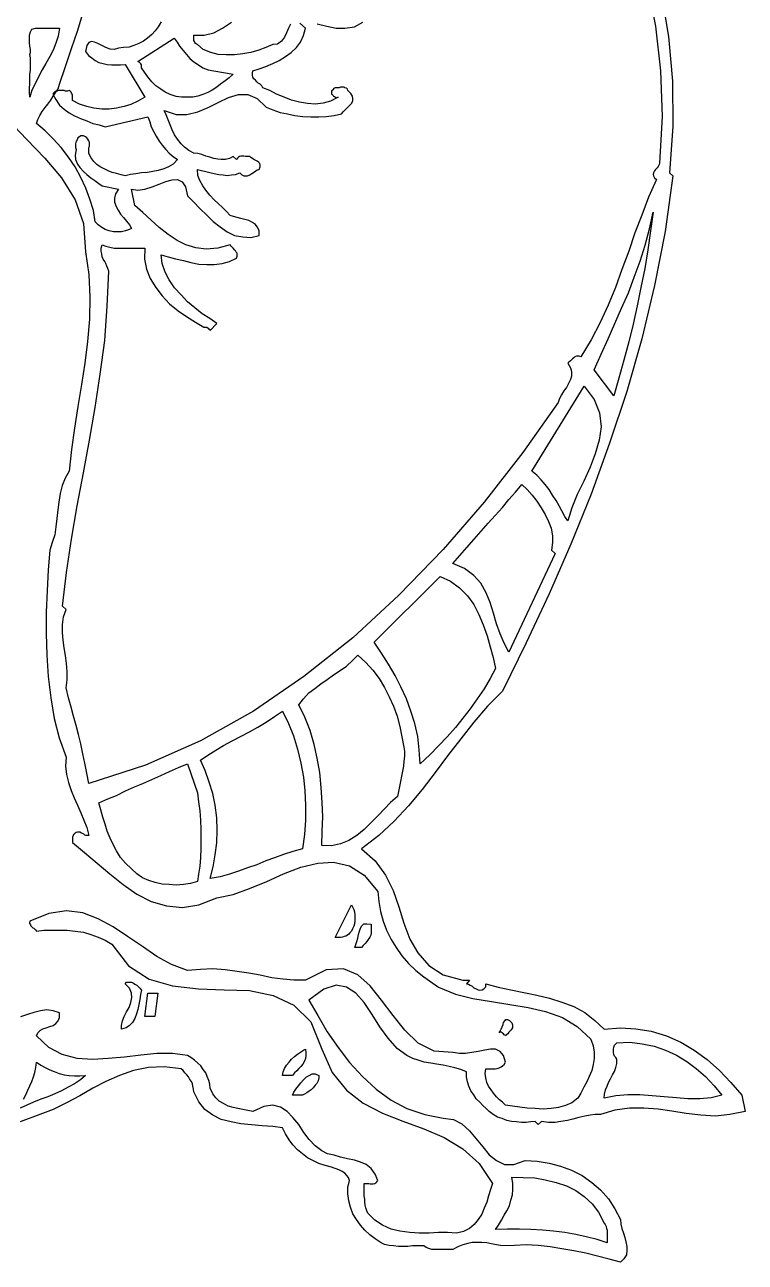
# Model space of a CAD drawing. Extents: x 0.04 to 7.38, y 0.04 to 9.36.
# Drawn here: x 5.929 to 7.384, y 0.139 to 2.636 of the extents above; entities that cross this region are included whole.
import ezdxf

# ---------------------------------------------------------------- set-up
doc = ezdxf.new("R2010")
doc.units = 0
doc.layers.add('1', color=7, linetype='Continuous')

msp = doc.modelspace()

# ---------------------------------------------------------------- linework, layer by layer
for points in [[(7.214, 2.701), (7.229, 2.612), (7.237, 2.522), (7.238, 2.431), (7.231, 2.337), (7.238, 2.331), (7.222, 2.219), (7.201, 2.11), (7.175, 2.002), (7.145, 1.896), (7.11, 1.792), (7.073, 1.689), (7.032, 1.588), (6.988, 1.488), (6.942, 1.389), (6.894, 1.291), (6.864, 1.261), (6.836, 1.229), (6.81, 1.195), (6.783, 1.161), (6.758, 1.127), (6.732, 1.093), (6.704, 1.06), (6.675, 1.029), (6.644, 1), (6.609, 0.973), (6.637, 0.949), (6.658, 0.92), (6.673, 0.889), (6.685, 0.856), (6.695, 0.823), (6.707, 0.791), (6.723, 0.763), (6.745, 0.738), (6.774, 0.719), (6.814, 0.708), (6.827, 0.708), (6.821, 0.701), (6.825, 0.7), (6.829, 0.698), (6.833, 0.696), (6.836, 0.693), (6.841, 0.691), (6.845, 0.689), (6.848, 0.688), (6.853, 0.689), (6.856, 0.691), (6.86, 0.695), (6.86, 0.701), (6.885, 0.694), (6.911, 0.689), (6.937, 0.683), (6.963, 0.678), (6.989, 0.672), (7.014, 0.664), (7.038, 0.655), (7.06, 0.643), (7.08, 0.627), (7.099, 0.609), (7.132, 0.612), (7.163, 0.61), (7.194, 0.605), (7.225, 0.596), (7.254, 0.583), (7.281, 0.567), (7.307, 0.548), (7.332, 0.526), (7.355, 0.502), (7.377, 0.476), (7.384, 0.443), (7.353, 0.437), (7.324, 0.434), (7.294, 0.436), (7.265, 0.439), (7.236, 0.444), (7.208, 0.448), (7.179, 0.45), (7.15, 0.45), (7.121, 0.446), (7.092, 0.437), (7.081, 0.437), (7.071, 0.436), (7.06, 0.434), (7.048, 0.431), (7.036, 0.428), (7.025, 0.425), (7.012, 0.423), (7, 0.421), (6.987, 0.421), (6.973, 0.423), (6.966, 0.417), (6.96, 0.423), (6.951, 0.422), (6.942, 0.421), (6.932, 0.421), (6.922, 0.422), (6.912, 0.423), (6.903, 0.425), (6.893, 0.429), (6.884, 0.432), (6.875, 0.437), (6.867, 0.443), (6.861, 0.449), (6.854, 0.455), (6.848, 0.462), (6.841, 0.469), (6.836, 0.477), (6.83, 0.485), (6.826, 0.494), (6.823, 0.503), (6.821, 0.513), (6.821, 0.523), (6.81, 0.528), (6.798, 0.531), (6.786, 0.534), (6.774, 0.537), (6.761, 0.539), (6.749, 0.541), (6.736, 0.543), (6.724, 0.547), (6.713, 0.55), (6.701, 0.556), (6.681, 0.57), (6.663, 0.591), (6.646, 0.614), (6.631, 0.639), (6.615, 0.663), (6.598, 0.682), (6.579, 0.694), (6.558, 0.698), (6.533, 0.69), (6.503, 0.668), (6.521, 0.637), (6.54, 0.604), (6.562, 0.572), (6.585, 0.542), (6.611, 0.514), (6.639, 0.488), (6.669, 0.466), (6.701, 0.449), (6.737, 0.437), (6.774, 0.43), (6.795, 0.427), (6.812, 0.418), (6.827, 0.404), (6.841, 0.388), (6.854, 0.372), (6.867, 0.356), (6.882, 0.344), (6.898, 0.336), (6.917, 0.336), (6.94, 0.344), (6.964, 0.343), (6.988, 0.339), (7.011, 0.333), (7.033, 0.325), (7.055, 0.314), (7.074, 0.3), (7.092, 0.285), (7.108, 0.267), (7.121, 0.247), (7.132, 0.225), (7.133, 0.216), (7.135, 0.207), (7.138, 0.198), (7.141, 0.189), (7.143, 0.18), (7.145, 0.171), (7.145, 0.163), (7.144, 0.154), (7.139, 0.146), (7.132, 0.139), (7.109, 0.145), (7.086, 0.151), (7.062, 0.157), (7.038, 0.162), (7.014, 0.166), (6.99, 0.17), (6.966, 0.173), (6.942, 0.174), (6.918, 0.173), (6.894, 0.172), (6.882, 0.174), (6.872, 0.176), (6.862, 0.178), (6.852, 0.179), (6.843, 0.179), (6.833, 0.179), (6.824, 0.177), (6.814, 0.174), (6.804, 0.17), (6.794, 0.165), (6.788, 0.165), (6.782, 0.165), (6.776, 0.165), (6.769, 0.165), (6.763, 0.165), (6.757, 0.165), (6.751, 0.165), (6.745, 0.167), (6.74, 0.169), (6.735, 0.172), (6.728, 0.172), (6.72, 0.172), (6.712, 0.172), (6.703, 0.171), (6.693, 0.171), (6.684, 0.171), (6.674, 0.172), (6.665, 0.173), (6.656, 0.175), (6.649, 0.178), (6.637, 0.186), (6.626, 0.194), (6.616, 0.204), (6.607, 0.214), (6.599, 0.225), (6.592, 0.237), (6.587, 0.25), (6.584, 0.263), (6.582, 0.277), (6.582, 0.291), (6.584, 0.298), (6.585, 0.304), (6.583, 0.31), (6.58, 0.314), (6.576, 0.319), (6.57, 0.322), (6.565, 0.325), (6.56, 0.327), (6.554, 0.329), (6.549, 0.331), (6.536, 0.334), (6.523, 0.338), (6.511, 0.344), (6.5, 0.35), (6.49, 0.358), (6.48, 0.366), (6.471, 0.376), (6.463, 0.386), (6.456, 0.398), (6.45, 0.41), (6.43, 0.413), (6.409, 0.414), (6.387, 0.416), (6.366, 0.418), (6.346, 0.422), (6.326, 0.427), (6.309, 0.436), (6.293, 0.447), (6.281, 0.463), (6.271, 0.483), (6.27, 0.488), (6.269, 0.494), (6.268, 0.499), (6.266, 0.504), (6.263, 0.508), (6.26, 0.513), (6.257, 0.517), (6.253, 0.521), (6.249, 0.526), (6.245, 0.529), (6.211, 0.533), (6.179, 0.532), (6.149, 0.526), (6.121, 0.516), (6.093, 0.504), (6.067, 0.49), (6.041, 0.475), (6.014, 0.461), (5.987, 0.447), (5.96, 0.437), (5.92, 0.422)], [(6.589, 0.807), (6.586, 0.804), (6.584, 0.801), (6.581, 0.799), (6.578, 0.797), (6.574, 0.796), (6.571, 0.795), (6.567, 0.794), (6.564, 0.794), (6.56, 0.794), (6.556, 0.794), (6.589, 0.86), (6.591, 0.856), (6.594, 0.851), (6.595, 0.846), (6.596, 0.84), (6.596, 0.834), (6.596, 0.828), (6.595, 0.822), (6.594, 0.817), (6.591, 0.812), (6.589, 0.807)], [(6.629, 0.821), (6.629, 0.815), (6.629, 0.81), (6.629, 0.804), (6.628, 0.799), (6.626, 0.795), (6.623, 0.79), (6.62, 0.786), (6.617, 0.782), (6.613, 0.778), (6.609, 0.774), (6.596, 0.774), (6.598, 0.78), (6.6, 0.786), (6.602, 0.793), (6.603, 0.8), (6.605, 0.807), (6.607, 0.813), (6.61, 0.818), (6.614, 0.822), (6.62, 0.822), (6.629, 0.821)], [(6.165, 0.688), (6.163, 0.679), (6.162, 0.669), (6.16, 0.659), (6.158, 0.649), (6.155, 0.64), (6.152, 0.631), (6.147, 0.623), (6.141, 0.617), (6.134, 0.612), (6.125, 0.609), (6.125, 0.617), (6.127, 0.626), (6.13, 0.635), (6.135, 0.644), (6.14, 0.653), (6.144, 0.663), (6.146, 0.673), (6.145, 0.682), (6.141, 0.692), (6.132, 0.701), (6.135, 0.704), (6.138, 0.704), (6.141, 0.704), (6.145, 0.704), (6.149, 0.702), (6.152, 0.7), (6.156, 0.698), (6.159, 0.695), (6.162, 0.692), (6.165, 0.688)], [(6.192, 0.635), (6.172, 0.635), (6.178, 0.682), (6.198, 0.682), (6.192, 0.635)], [(6.913, 0.622), (6.914, 0.618), (6.914, 0.615), (6.914, 0.612), (6.913, 0.61), (6.911, 0.607), (6.909, 0.605), (6.907, 0.603), (6.905, 0.6), (6.902, 0.598), (6.9, 0.596), (6.899, 0.597), (6.897, 0.598), (6.896, 0.6), (6.894, 0.601), (6.893, 0.602), (6.891, 0.603), (6.889, 0.603), (6.887, 0.602), (6.889, 0.605), (6.891, 0.609), (6.893, 0.614), (6.895, 0.619), (6.896, 0.623), (6.899, 0.627), (6.901, 0.629), (6.904, 0.629), (6.908, 0.627), (6.913, 0.622)], [(6.496, 0.569), (6.497, 0.562), (6.497, 0.556), (6.496, 0.55), (6.494, 0.545), (6.491, 0.539), (6.487, 0.534), (6.483, 0.53), (6.479, 0.525), (6.474, 0.521), (6.47, 0.516), (6.45, 0.516), (6.451, 0.523), (6.454, 0.53), (6.458, 0.537), (6.463, 0.543), (6.468, 0.549), (6.474, 0.554), (6.48, 0.559), (6.486, 0.563), (6.492, 0.567), (6.496, 0.569)], [(6.523, 0.516), (6.523, 0.511), (6.522, 0.505), (6.519, 0.5), (6.516, 0.496), (6.512, 0.491), (6.508, 0.487), (6.504, 0.484), (6.499, 0.481), (6.494, 0.478), (6.49, 0.476), (6.47, 0.476), (6.473, 0.482), (6.477, 0.488), (6.482, 0.495), (6.487, 0.501), (6.492, 0.507), (6.498, 0.513), (6.504, 0.516), (6.51, 0.519), (6.516, 0.519), (6.523, 0.516)]]:
    msp.add_lwpolyline(points)
at = {"layer": '1'}
for points in [[(7.185, 2.72), (7.203, 2.633), (7.213, 2.543), (7.216, 2.451), (7.211, 2.357), (7.21, 2.354), (7.208, 2.35), (7.206, 2.347), (7.203, 2.344), (7.201, 2.341), (7.199, 2.337), (7.198, 2.334), (7.199, 2.331), (7.201, 2.327), (7.205, 2.324), (7.189, 2.288), (7.175, 2.252), (7.161, 2.216), (7.149, 2.179), (7.135, 2.142), (7.122, 2.106), (7.107, 2.07), (7.091, 2.035), (7.073, 2), (7.052, 1.966), (7.049, 1.967), (7.046, 1.967), (7.043, 1.967), (7.04, 1.966), (7.038, 1.964), (7.035, 1.962), (7.033, 1.96), (7.031, 1.958), (7.028, 1.955), (7.026, 1.953), (7.031, 1.944), (7.033, 1.936), (7.033, 1.927), (7.031, 1.92), (7.027, 1.912), (7.023, 1.904), (7.018, 1.897), (7.013, 1.889), (7.009, 1.882), (7.006, 1.874), (6.935, 1.773), (6.857, 1.673), (6.774, 1.577), (6.685, 1.485), (6.592, 1.399), (6.493, 1.321), (6.391, 1.251), (6.284, 1.191), (6.173, 1.142), (6.059, 1.105), (6.055, 1.126), (6.051, 1.146), (6.047, 1.165), (6.043, 1.185), (6.038, 1.204), (6.033, 1.222), (6.028, 1.241), (6.023, 1.259), (6.018, 1.278), (6.013, 1.298), (6.015, 1.314), (6.015, 1.331), (6.014, 1.347), (6.012, 1.363), (6.009, 1.379), (6.007, 1.394), (6.006, 1.41), (6.006, 1.425), (6.008, 1.441), (6.013, 1.456), (6.006, 1.463), (6.014, 1.531), (6.024, 1.598), (6.035, 1.665), (6.048, 1.732), (6.06, 1.798), (6.072, 1.864), (6.082, 1.931), (6.091, 1.999), (6.096, 2.068), (6.099, 2.139), (6.097, 2.144), (6.095, 2.149), (6.093, 2.154), (6.091, 2.158), (6.088, 2.163), (6.086, 2.168), (6.085, 2.174), (6.084, 2.179), (6.084, 2.185), (6.086, 2.192), (6.093, 2.189), (6.101, 2.187), (6.11, 2.185), (6.118, 2.185), (6.127, 2.185), (6.136, 2.185), (6.145, 2.185), (6.154, 2.185), (6.163, 2.185), (6.172, 2.185), (6.171, 2.163), (6.175, 2.143), (6.183, 2.124), (6.194, 2.106), (6.207, 2.089), (6.222, 2.073), (6.239, 2.059), (6.256, 2.047), (6.274, 2.036), (6.291, 2.026), (6.293, 2.026), (6.295, 2.026), (6.297, 2.026), (6.298, 2.025), (6.3, 2.024), (6.301, 2.022), (6.303, 2.021), (6.304, 2.019), (6.317, 2.033), (6.303, 2.043), (6.288, 2.053), (6.273, 2.065), (6.258, 2.077), (6.245, 2.091), (6.232, 2.105), (6.221, 2.121), (6.213, 2.137), (6.207, 2.154), (6.205, 2.172), (6.219, 2.168), (6.234, 2.164), (6.25, 2.16), (6.265, 2.156), (6.281, 2.153), (6.297, 2.152), (6.312, 2.152), (6.328, 2.154), (6.343, 2.158), (6.357, 2.165), (6.358, 2.169), (6.358, 2.172), (6.358, 2.175), (6.356, 2.177), (6.355, 2.18), (6.353, 2.182), (6.35, 2.185), (6.348, 2.187), (6.346, 2.189), (6.344, 2.192), (6.319, 2.185), (6.296, 2.183), (6.275, 2.186), (6.255, 2.192), (6.237, 2.201), (6.219, 2.213), (6.201, 2.227), (6.185, 2.242), (6.168, 2.257), (6.152, 2.271), (6.145, 2.304), (6.158, 2.302), (6.172, 2.304), (6.187, 2.309), (6.201, 2.314), (6.214, 2.32), (6.227, 2.323), (6.238, 2.324), (6.247, 2.319), (6.254, 2.309), (6.258, 2.291), (6.271, 2.278), (6.283, 2.265), (6.297, 2.252), (6.31, 2.239), (6.324, 2.228), (6.338, 2.218), (6.353, 2.211), (6.37, 2.208), (6.386, 2.207), (6.403, 2.211), (6.403, 2.221), (6.399, 2.228), (6.395, 2.233), (6.389, 2.237), (6.382, 2.241), (6.374, 2.243), (6.366, 2.245), (6.358, 2.247), (6.351, 2.249), (6.344, 2.251), (6.337, 2.259), (6.329, 2.267), (6.32, 2.275), (6.312, 2.283), (6.303, 2.292), (6.295, 2.302), (6.289, 2.311), (6.283, 2.322), (6.279, 2.332), (6.278, 2.344), (6.286, 2.342), (6.295, 2.34), (6.303, 2.338), (6.312, 2.336), (6.321, 2.334), (6.33, 2.333), (6.338, 2.332), (6.347, 2.333), (6.355, 2.334), (6.364, 2.337), (6.368, 2.333), (6.372, 2.331), (6.376, 2.331), (6.379, 2.331), (6.384, 2.333), (6.388, 2.336), (6.391, 2.338), (6.396, 2.341), (6.399, 2.343), (6.403, 2.344), (6.405, 2.349), (6.405, 2.353), (6.404, 2.356), (6.402, 2.358), (6.399, 2.361), (6.396, 2.362), (6.392, 2.364), (6.389, 2.366), (6.386, 2.368), (6.384, 2.37), (6.381, 2.37), (6.378, 2.37), (6.375, 2.37), (6.372, 2.371), (6.369, 2.371), (6.366, 2.371), (6.363, 2.37), (6.361, 2.369), (6.359, 2.367), (6.357, 2.364), (6.35, 2.37), (6.343, 2.366), (6.335, 2.364), (6.326, 2.364), (6.319, 2.365), (6.311, 2.366), (6.303, 2.369), (6.295, 2.371), (6.287, 2.374), (6.279, 2.376), (6.271, 2.377), (6.261, 2.382), (6.252, 2.389), (6.245, 2.396), (6.238, 2.405), (6.232, 2.414), (6.227, 2.424), (6.223, 2.434), (6.219, 2.444), (6.215, 2.454), (6.211, 2.463), (6.235, 2.455), (6.257, 2.455), (6.279, 2.46), (6.3, 2.469), (6.321, 2.48), (6.341, 2.489), (6.361, 2.495), (6.38, 2.495), (6.399, 2.487), (6.417, 2.47), (6.43, 2.464), (6.445, 2.459), (6.46, 2.456), (6.475, 2.453), (6.491, 2.451), (6.507, 2.45), (6.523, 2.45), (6.538, 2.451), (6.554, 2.453), (6.569, 2.456), (6.573, 2.461), (6.578, 2.466), (6.582, 2.47), (6.586, 2.474), (6.59, 2.478), (6.592, 2.483), (6.592, 2.487), (6.591, 2.492), (6.588, 2.497), (6.582, 2.503), (6.581, 2.506), (6.579, 2.508), (6.576, 2.509), (6.574, 2.51), (6.571, 2.51), (6.567, 2.51), (6.564, 2.509), (6.562, 2.509), (6.559, 2.509), (6.556, 2.509), (6.555, 2.508), (6.553, 2.507), (6.552, 2.505), (6.55, 2.504), (6.549, 2.502), (6.549, 2.5), (6.549, 2.498), (6.549, 2.496), (6.55, 2.495), (6.552, 2.493), (6.553, 2.492), (6.555, 2.491), (6.557, 2.49), (6.558, 2.489), (6.56, 2.489), (6.562, 2.49), (6.547, 2.482), (6.532, 2.478), (6.516, 2.476), (6.5, 2.477), (6.484, 2.48), (6.468, 2.484), (6.453, 2.49), (6.438, 2.496), (6.424, 2.503), (6.41, 2.509), (6.408, 2.513), (6.405, 2.516), (6.401, 2.518), (6.398, 2.521), (6.395, 2.524), (6.392, 2.527), (6.39, 2.53), (6.389, 2.534), (6.389, 2.538), (6.39, 2.543), (6.403, 2.547), (6.416, 2.552), (6.43, 2.558), (6.443, 2.564), (6.456, 2.572), (6.467, 2.58), (6.478, 2.59), (6.486, 2.601), (6.492, 2.614), (6.496, 2.629), (6.485, 2.639)], [(6.205, 2.642), (6.199, 2.632), (6.193, 2.624), (6.186, 2.616), (6.177, 2.609), (6.169, 2.603), (6.16, 2.598), (6.15, 2.594), (6.14, 2.591), (6.129, 2.59), (6.119, 2.589), (6.11, 2.586), (6.102, 2.587), (6.093, 2.59), (6.085, 2.594), (6.077, 2.598), (6.07, 2.601), (6.064, 2.602), (6.059, 2.6), (6.055, 2.594), (6.052, 2.582), (6.058, 2.574), (6.065, 2.569), (6.072, 2.564), (6.079, 2.56), (6.088, 2.558), (6.096, 2.556), (6.105, 2.555), (6.114, 2.555), (6.123, 2.555), (6.132, 2.556), (6.172, 2.49), (6.158, 2.482), (6.144, 2.475), (6.13, 2.471), (6.115, 2.468), (6.1, 2.466), (6.085, 2.466), (6.069, 2.468), (6.055, 2.471), (6.04, 2.476), (6.026, 2.483), (6.026, 2.486), (6.026, 2.489), (6.026, 2.491), (6.026, 2.494), (6.025, 2.496), (6.024, 2.498), (6.023, 2.5), (6.021, 2.502), (6.019, 2.503), (6.016, 2.502), (6.012, 2.502), (6.009, 2.503), (6.005, 2.503), (6.001, 2.503), (5.998, 2.503), (5.995, 2.502), (5.991, 2.501), (5.989, 2.499), (5.986, 2.496), (5.992, 2.485), (6, 2.474), (6.009, 2.466), (6.019, 2.458), (6.03, 2.452), (6.042, 2.447), (6.055, 2.442), (6.067, 2.437), (6.08, 2.434), (6.092, 2.43), (6.178, 2.45), (6.182, 2.44), (6.185, 2.43), (6.19, 2.42), (6.195, 2.411), (6.201, 2.401), (6.207, 2.393), (6.214, 2.384), (6.221, 2.377), (6.229, 2.37), (6.238, 2.364), (6.229, 2.355), (6.22, 2.349), (6.21, 2.345), (6.199, 2.342), (6.188, 2.34), (6.177, 2.338), (6.165, 2.337), (6.154, 2.335), (6.143, 2.334), (6.132, 2.331), (6.124, 2.333), (6.115, 2.336), (6.106, 2.338), (6.098, 2.341), (6.09, 2.345), (6.082, 2.349), (6.075, 2.354), (6.069, 2.36), (6.063, 2.368), (6.059, 2.377), (6.059, 2.38), (6.059, 2.384), (6.059, 2.388), (6.06, 2.391), (6.06, 2.395), (6.06, 2.399), (6.059, 2.402), (6.057, 2.405), (6.055, 2.408), (6.052, 2.41), (6.048, 2.412), (6.043, 2.412), (6.04, 2.41), (6.037, 2.408), (6.035, 2.404), (6.033, 2.401), (6.032, 2.396), (6.032, 2.392), (6.032, 2.388), (6.033, 2.384), (6.031, 2.373), (6.032, 2.364), (6.036, 2.355), (6.041, 2.348), (6.048, 2.34), (6.055, 2.334), (6.063, 2.327), (6.071, 2.322), (6.079, 2.316), (6.086, 2.311), (6.119, 2.304), (6.113, 2.295), (6.111, 2.286), (6.111, 2.278), (6.114, 2.269), (6.118, 2.262), (6.123, 2.254), (6.129, 2.247), (6.135, 2.24), (6.141, 2.232), (6.145, 2.225), (6.139, 2.222), (6.133, 2.22), (6.125, 2.218), (6.117, 2.218), (6.109, 2.218), (6.1, 2.22), (6.092, 2.223), (6.085, 2.227), (6.078, 2.232), (6.072, 2.238), (6.068, 2.261), (6.061, 2.284), (6.053, 2.306), (6.043, 2.328), (6.031, 2.349), (6.018, 2.369), (6.003, 2.388), (5.987, 2.406), (5.971, 2.422), (5.953, 2.437), (5.956, 2.445), (5.96, 2.453), (5.965, 2.461), (5.971, 2.469), (5.976, 2.476), (5.982, 2.484), (5.987, 2.492), (5.992, 2.5), (5.997, 2.507), (6, 2.516), (6.012, 2.552), (6.024, 2.588), (6.036, 2.623), (6.047, 2.659)], [(6, 2.629), (5.997, 2.613), (5.992, 2.599), (5.987, 2.585), (5.98, 2.572), (5.972, 2.558), (5.965, 2.545), (5.957, 2.531), (5.951, 2.518), (5.944, 2.504), (5.94, 2.49), (5.939, 2.499), (5.939, 2.508), (5.94, 2.517), (5.94, 2.526), (5.94, 2.536), (5.941, 2.544), (5.941, 2.553), (5.941, 2.561), (5.941, 2.569), (5.94, 2.576), (5.941, 2.58), (5.941, 2.586), (5.94, 2.593), (5.939, 2.6), (5.939, 2.608), (5.939, 2.615), (5.941, 2.622), (5.944, 2.627), (5.951, 2.629), (5.96, 2.629), (6, 2.629)], [(6.466, 2.637), (6.462, 2.629), (6.458, 2.62), (6.454, 2.611), (6.448, 2.603), (6.44, 2.597), (6.43, 2.596), (6.416, 2.59), (6.402, 2.585), (6.386, 2.58), (6.37, 2.577), (6.353, 2.575), (6.336, 2.575), (6.32, 2.576), (6.305, 2.58), (6.29, 2.586), (6.278, 2.596), (6.276, 2.597), (6.274, 2.598), (6.273, 2.6), (6.272, 2.602), (6.271, 2.604), (6.271, 2.607), (6.271, 2.61), (6.271, 2.612), (6.271, 2.615), (6.292, 2.615), (6.311, 2.62), (6.329, 2.629), (6.347, 2.641)], [(6.52, 2.638), (6.539, 2.633), (6.558, 2.629), (6.576, 2.629), (6.595, 2.632), (6.612, 2.641)], [(6.311, 2.543), (6.35, 2.536), (6.342, 2.529), (6.334, 2.523), (6.325, 2.516), (6.317, 2.51), (6.308, 2.504), (6.299, 2.499), (6.289, 2.495), (6.279, 2.492), (6.269, 2.49), (6.258, 2.49), (6.246, 2.49), (6.235, 2.491), (6.223, 2.495), (6.213, 2.5), (6.204, 2.506), (6.194, 2.513), (6.186, 2.521), (6.178, 2.531), (6.171, 2.54), (6.165, 2.549), (6.165, 2.551), (6.165, 2.553), (6.165, 2.555), (6.164, 2.557), (6.163, 2.558), (6.161, 2.56), (6.16, 2.561), (6.158, 2.562), (6.231, 2.609), (6.237, 2.601), (6.242, 2.593), (6.249, 2.584), (6.256, 2.576), (6.263, 2.568), (6.271, 2.561), (6.28, 2.555), (6.289, 2.549), (6.3, 2.545), (6.311, 2.543)], [(5.896, 2.444), (5.933, 2.405), (5.97, 2.367), (6.004, 2.327), (6.031, 2.283), (6.048, 2.235), (6.052, 2.178), (6.059, 2.132), (6.061, 2.086), (6.06, 2.042), (6.056, 1.997), (6.051, 1.953), (6.044, 1.91), (6.037, 1.866), (6.03, 1.822), (6.024, 1.779), (6.019, 1.735), (6.011, 1.721), (6.005, 1.706), (6.001, 1.69), (5.998, 1.673), (5.996, 1.657), (5.994, 1.64), (5.992, 1.623), (5.99, 1.607), (5.985, 1.591), (5.98, 1.576), (5.977, 1.536), (5.975, 1.494), (5.973, 1.451), (5.973, 1.408), (5.974, 1.364), (5.977, 1.321), (5.982, 1.278), (5.989, 1.236), (5.999, 1.197), (6.013, 1.158), (6.012, 1.14), (6.014, 1.123), (6.018, 1.107), (6.023, 1.091), (6.029, 1.076), (6.036, 1.061), (6.043, 1.046), (6.049, 1.031), (6.055, 1.016), (6.059, 1), (6.056, 1), (6.053, 1), (6.051, 1.001), (6.049, 1.003), (6.046, 1.004), (6.044, 1.005), (6.041, 1.007), (6.039, 1.007), (6.036, 1.007), (6.033, 1.006), (6.031, 1.005), (6.029, 1.003), (6.028, 1.002), (6.027, 1), (6.026, 0.997), (6.026, 0.995), (6.026, 0.992), (6.026, 0.989), (6.026, 0.986), (6.05, 0.966), (6.076, 0.944), (6.101, 0.923), (6.128, 0.901), (6.156, 0.882), (6.185, 0.867), (6.216, 0.858), (6.248, 0.855), (6.281, 0.86), (6.317, 0.874), (6.35, 0.881), (6.383, 0.893), (6.418, 0.907), (6.452, 0.923), (6.487, 0.936), (6.521, 0.944), (6.553, 0.946), (6.585, 0.939), (6.615, 0.92), (6.642, 0.887), (6.644, 0.867), (6.648, 0.847), (6.653, 0.827), (6.66, 0.809), (6.669, 0.79), (6.679, 0.774), (6.691, 0.757), (6.704, 0.742), (6.719, 0.728), (6.735, 0.715), (6.765, 0.694), (6.799, 0.68), (6.834, 0.671), (6.872, 0.665), (6.909, 0.659), (6.946, 0.653), (6.981, 0.645), (7.015, 0.633), (7.045, 0.615), (7.072, 0.589), (7.077, 0.576), (7.079, 0.563), (7.079, 0.55), (7.077, 0.538), (7.074, 0.526), (7.069, 0.514), (7.064, 0.503), (7.058, 0.492), (7.052, 0.48), (7.046, 0.47), (7.034, 0.461), (7.021, 0.455), (7.007, 0.451), (6.992, 0.449), (6.976, 0.448), (6.96, 0.449), (6.944, 0.45), (6.929, 0.452), (6.914, 0.454), (6.9, 0.456), (6.894, 0.462), (6.888, 0.467), (6.882, 0.473), (6.876, 0.48), (6.871, 0.487), (6.866, 0.494), (6.862, 0.502), (6.86, 0.511), (6.859, 0.52), (6.86, 0.529), (6.865, 0.529), (6.87, 0.529), (6.874, 0.529), (6.879, 0.529), (6.883, 0.53), (6.887, 0.531), (6.891, 0.533), (6.894, 0.535), (6.897, 0.538), (6.9, 0.543), (6.896, 0.556), (6.889, 0.564), (6.88, 0.569), (6.87, 0.569), (6.858, 0.567), (6.845, 0.564), (6.832, 0.562), (6.819, 0.56), (6.807, 0.56), (6.794, 0.562), (6.756, 0.565), (6.724, 0.581), (6.697, 0.607), (6.673, 0.637), (6.65, 0.668), (6.627, 0.697), (6.602, 0.719), (6.573, 0.731), (6.538, 0.729), (6.496, 0.708), (6.473, 0.708), (6.451, 0.71), (6.428, 0.713), (6.405, 0.718), (6.382, 0.722), (6.358, 0.726), (6.334, 0.729), (6.309, 0.731), (6.284, 0.73), (6.258, 0.728), (6.226, 0.74), (6.196, 0.756), (6.167, 0.776), (6.137, 0.796), (6.108, 0.816), (6.078, 0.832), (6.047, 0.844), (6.014, 0.848), (5.978, 0.843), (5.94, 0.827), (5.939, 0.824), (5.94, 0.822), (5.941, 0.82), (5.942, 0.818), (5.944, 0.816), (5.946, 0.814), (5.948, 0.813), (5.95, 0.811), (5.951, 0.81), (5.953, 0.807), (5.968, 0.809), (5.983, 0.809), (5.999, 0.809), (6.015, 0.809), (6.031, 0.807), (6.048, 0.805), (6.063, 0.8), (6.078, 0.795), (6.092, 0.789), (6.105, 0.781), (6.139, 0.737), (6.181, 0.71), (6.228, 0.697), (6.28, 0.691), (6.332, 0.689), (6.383, 0.687), (6.431, 0.677), (6.473, 0.658), (6.507, 0.624), (6.529, 0.569), (6.55, 0.522), (6.579, 0.486), (6.613, 0.46), (6.652, 0.44), (6.693, 0.424), (6.735, 0.408), (6.776, 0.391), (6.814, 0.368), (6.847, 0.338), (6.874, 0.298), (6.87, 0.286), (6.866, 0.273), (6.862, 0.26), (6.857, 0.248), (6.852, 0.236), (6.845, 0.225), (6.837, 0.215), (6.827, 0.207), (6.815, 0.201), (6.801, 0.198), (6.783, 0.199), (6.765, 0.199), (6.746, 0.198), (6.726, 0.198), (6.707, 0.199), (6.687, 0.202), (6.669, 0.206), (6.652, 0.214), (6.636, 0.224), (6.622, 0.238), (6.62, 0.243), (6.618, 0.249), (6.617, 0.254), (6.616, 0.26), (6.616, 0.266), (6.615, 0.273), (6.615, 0.279), (6.615, 0.285), (6.615, 0.291), (6.615, 0.298), (6.618, 0.298), (6.621, 0.298), (6.624, 0.298), (6.627, 0.297), (6.63, 0.297), (6.633, 0.297), (6.636, 0.298), (6.638, 0.299), (6.64, 0.301), (6.642, 0.304), (6.637, 0.317), (6.629, 0.328), (6.619, 0.336), (6.607, 0.341), (6.595, 0.345), (6.581, 0.348), (6.567, 0.351), (6.554, 0.355), (6.541, 0.358), (6.529, 0.364), (6.516, 0.374), (6.504, 0.387), (6.493, 0.401), (6.483, 0.417), (6.471, 0.431), (6.459, 0.443), (6.446, 0.452), (6.43, 0.456), (6.412, 0.453), (6.39, 0.443), (6.38, 0.445), (6.37, 0.447), (6.36, 0.449), (6.35, 0.451), (6.34, 0.454), (6.331, 0.459), (6.322, 0.464), (6.315, 0.471), (6.309, 0.479), (6.304, 0.49), (6.303, 0.498), (6.301, 0.506), (6.298, 0.514), (6.295, 0.521), (6.29, 0.528), (6.285, 0.535), (6.279, 0.541), (6.272, 0.547), (6.265, 0.552), (6.258, 0.556), (6.228, 0.56), (6.196, 0.56), (6.164, 0.557), (6.131, 0.553), (6.098, 0.55), (6.066, 0.548), (6.035, 0.55), (6.005, 0.558), (5.978, 0.572), (5.953, 0.596), (5.956, 0.602), (5.961, 0.607), (5.966, 0.61), (5.973, 0.612), (5.98, 0.615), (5.987, 0.617), (5.992, 0.621), (5.997, 0.626), (6, 0.633), (6, 0.642), (5.987, 0.646), (5.974, 0.648), (5.961, 0.646), (5.948, 0.643), (5.935, 0.639), (5.921, 0.634)], [(7.119, 1.887), (7.079, 1.94), (7.093, 1.971), (7.107, 2.002), (7.121, 2.033), (7.134, 2.064), (7.148, 2.095), (7.16, 2.127), (7.172, 2.159), (7.182, 2.191), (7.191, 2.224), (7.198, 2.258), (7.193, 2.22), (7.187, 2.182), (7.181, 2.144), (7.173, 2.106), (7.166, 2.069), (7.158, 2.032), (7.149, 1.996), (7.139, 1.959), (7.129, 1.923), (7.119, 1.887)], [(7.026, 1.635), (7.02, 1.644), (7.014, 1.655), (7.008, 1.665), (7.002, 1.676), (6.995, 1.687), (6.988, 1.698), (6.98, 1.708), (6.972, 1.718), (6.963, 1.727), (6.953, 1.735), (7.059, 1.907), (7.079, 1.88), (7.09, 1.853), (7.093, 1.825), (7.089, 1.798), (7.081, 1.77), (7.071, 1.743), (7.058, 1.715), (7.045, 1.688), (7.034, 1.661), (7.026, 1.635)], [(6.993, 1.576), (7, 1.569), (6.907, 1.37), (6.897, 1.388), (6.889, 1.407), (6.882, 1.427), (6.876, 1.449), (6.869, 1.47), (6.861, 1.49), (6.85, 1.509), (6.836, 1.525), (6.817, 1.539), (6.794, 1.549), (6.808, 1.565), (6.822, 1.581), (6.837, 1.598), (6.851, 1.614), (6.865, 1.63), (6.879, 1.646), (6.894, 1.662), (6.907, 1.678), (6.92, 1.693), (6.933, 1.708), (6.944, 1.698), (6.954, 1.687), (6.963, 1.675), (6.972, 1.661), (6.98, 1.648), (6.987, 1.634), (6.992, 1.62), (6.995, 1.605), (6.995, 1.591), (6.993, 1.576)], [(6.88, 1.337), (6.869, 1.317), (6.857, 1.296), (6.843, 1.276), (6.829, 1.256), (6.814, 1.237), (6.799, 1.218), (6.782, 1.199), (6.765, 1.181), (6.747, 1.163), (6.728, 1.145), (6.726, 1.173), (6.723, 1.2), (6.717, 1.226), (6.709, 1.251), (6.7, 1.276), (6.689, 1.3), (6.677, 1.323), (6.664, 1.346), (6.65, 1.368), (6.635, 1.39), (6.768, 1.523), (6.789, 1.513), (6.807, 1.5), (6.823, 1.484), (6.836, 1.466), (6.846, 1.446), (6.855, 1.425), (6.863, 1.403), (6.869, 1.381), (6.875, 1.359), (6.88, 1.337)], [(6.695, 1.178), (6.696, 1.17), (6.696, 1.16), (6.695, 1.15), (6.694, 1.14), (6.692, 1.13), (6.69, 1.12), (6.688, 1.109), (6.686, 1.099), (6.684, 1.089), (6.682, 1.079), (6.668, 1.067), (6.656, 1.054), (6.642, 1.04), (6.629, 1.026), (6.615, 1.012), (6.6, 1), (6.584, 0.99), (6.567, 0.983), (6.549, 0.979), (6.529, 0.98), (6.53, 1.009), (6.531, 1.038), (6.53, 1.067), (6.528, 1.097), (6.525, 1.127), (6.52, 1.156), (6.514, 1.184), (6.506, 1.212), (6.495, 1.239), (6.483, 1.264), (6.492, 1.276), (6.503, 1.288), (6.515, 1.297), (6.527, 1.306), (6.54, 1.315), (6.553, 1.324), (6.566, 1.333), (6.579, 1.342), (6.591, 1.353), (6.602, 1.364), (6.618, 1.349), (6.632, 1.334), (6.645, 1.317), (6.656, 1.299), (6.665, 1.28), (6.674, 1.261), (6.681, 1.241), (6.687, 1.22), (6.691, 1.199), (6.695, 1.178)], [(6.49, 0.973), (6.471, 0.968), (6.452, 0.962), (6.434, 0.955), (6.416, 0.949), (6.398, 0.941), (6.379, 0.935), (6.361, 0.928), (6.343, 0.922), (6.324, 0.917), (6.304, 0.913), (6.31, 0.937), (6.314, 0.961), (6.317, 0.985), (6.318, 1.011), (6.317, 1.036), (6.314, 1.061), (6.309, 1.085), (6.302, 1.108), (6.294, 1.131), (6.284, 1.152), (6.299, 1.162), (6.315, 1.172), (6.331, 1.182), (6.348, 1.191), (6.365, 1.2), (6.383, 1.209), (6.4, 1.219), (6.417, 1.229), (6.434, 1.24), (6.45, 1.251), (6.462, 1.226), (6.472, 1.201), (6.48, 1.174), (6.487, 1.146), (6.492, 1.118), (6.495, 1.09), (6.496, 1.061), (6.496, 1.031), (6.494, 1.002), (6.49, 0.973)], [(6.278, 1.086), (6.28, 1.068), (6.283, 1.05), (6.284, 1.031), (6.285, 1.012), (6.285, 0.993), (6.285, 0.974), (6.284, 0.956), (6.283, 0.938), (6.28, 0.922), (6.278, 0.907), (6.264, 0.903), (6.25, 0.901), (6.235, 0.9), (6.221, 0.901), (6.207, 0.902), (6.193, 0.905), (6.18, 0.909), (6.167, 0.915), (6.156, 0.923), (6.145, 0.933), (6.133, 0.944), (6.123, 0.956), (6.115, 0.969), (6.108, 0.982), (6.102, 0.995), (6.096, 1.009), (6.092, 1.023), (6.087, 1.037), (6.083, 1.052), (6.079, 1.066), (6.097, 1.074), (6.115, 1.081), (6.133, 1.09), (6.151, 1.098), (6.168, 1.105), (6.186, 1.113), (6.204, 1.121), (6.222, 1.129), (6.24, 1.137), (6.258, 1.145), (6.278, 1.086)], [(7.337, 0.476), (7.315, 0.471), (7.292, 0.469), (7.268, 0.469), (7.245, 0.471), (7.22, 0.473), (7.196, 0.475), (7.171, 0.477), (7.147, 0.477), (7.123, 0.475), (7.099, 0.47), (7.1, 0.478), (7.102, 0.487), (7.105, 0.494), (7.108, 0.502), (7.112, 0.509), (7.116, 0.517), (7.12, 0.524), (7.123, 0.532), (7.125, 0.54), (7.125, 0.549), (7.123, 0.552), (7.12, 0.555), (7.119, 0.558), (7.118, 0.562), (7.118, 0.566), (7.118, 0.569), (7.119, 0.573), (7.12, 0.577), (7.123, 0.58), (7.125, 0.582), (7.151, 0.583), (7.176, 0.58), (7.2, 0.575), (7.223, 0.567), (7.245, 0.557), (7.266, 0.544), (7.285, 0.53), (7.304, 0.514), (7.321, 0.495), (7.337, 0.476)], [(5.927, 0.468), (5.932, 0.477), (5.936, 0.486), (5.94, 0.495), (5.944, 0.504), (5.947, 0.513), (5.95, 0.522), (5.952, 0.532), (5.953, 0.543), (5.962, 0.537), (5.971, 0.532), (5.98, 0.527), (5.989, 0.524), (5.999, 0.52), (6.009, 0.517), (6.019, 0.516), (6.03, 0.515), (6.041, 0.515), (6.052, 0.516)], [(6.052, 0.516), (6.042, 0.507), (6.03, 0.499), (6.017, 0.492), (6.004, 0.485), (5.99, 0.479), (5.976, 0.473), (5.962, 0.468), (5.947, 0.462), (5.934, 0.456), (5.92, 0.45)], [(7.099, 0.218), (7.101, 0.215), (7.103, 0.211), (7.104, 0.207), (7.105, 0.204), (7.105, 0.199), (7.105, 0.195), (7.105, 0.191), (7.105, 0.187), (7.105, 0.182), (7.105, 0.178), (7.085, 0.185), (7.063, 0.19), (7.042, 0.195), (7.02, 0.199), (6.997, 0.202), (6.975, 0.204), (6.951, 0.205), (6.928, 0.206), (6.904, 0.206), (6.88, 0.205), (6.886, 0.214), (6.892, 0.224), (6.897, 0.234), (6.903, 0.243), (6.908, 0.253), (6.911, 0.264), (6.914, 0.275), (6.915, 0.286), (6.915, 0.298), (6.913, 0.311), (6.936, 0.31), (6.959, 0.309), (6.98, 0.305), (7.002, 0.3), (7.023, 0.293), (7.042, 0.284), (7.059, 0.272), (7.075, 0.257), (7.088, 0.24), (7.099, 0.218)]]:
    msp.add_lwpolyline(points, dxfattribs=at)

doc.saveas('drawing.dxf')
